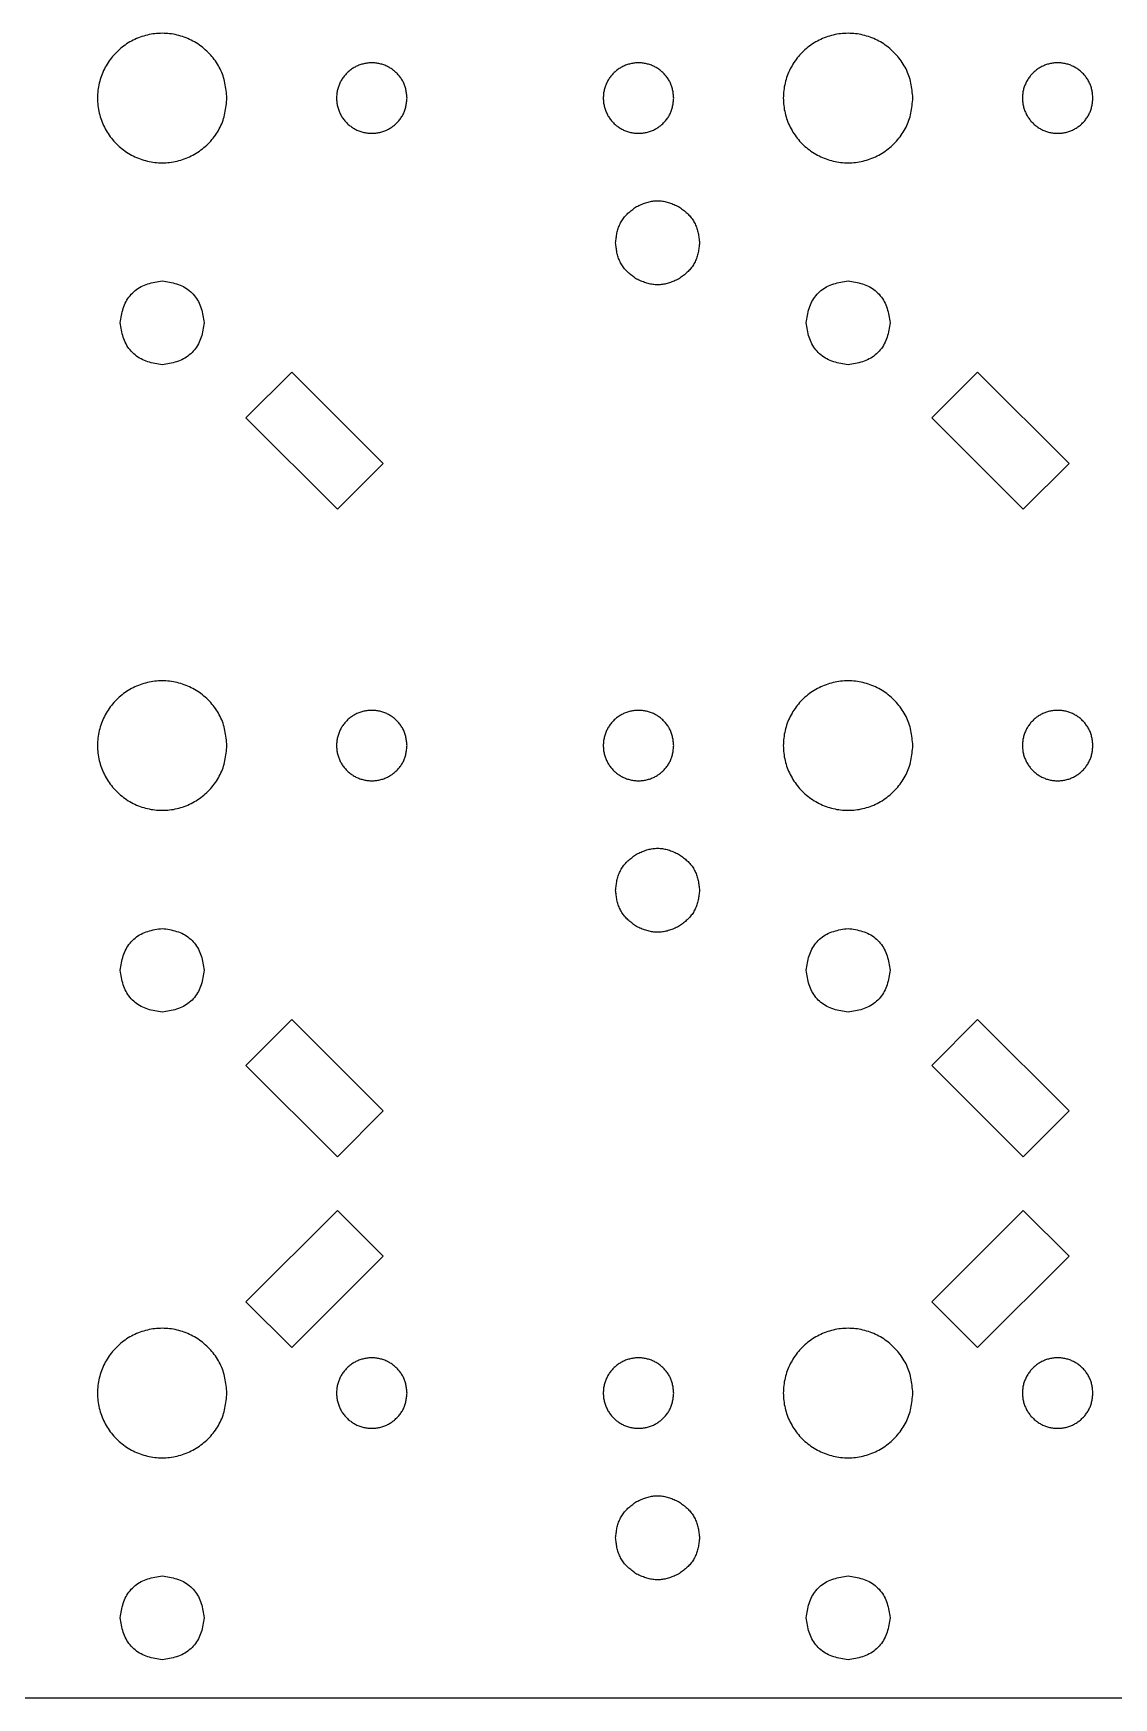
# Model space of a CAD drawing. Extents: x 1 to 215, y -90 to -6.
# Drawn here: x 113.43 to 141.78, y -89.68 to -45.98 of the extents above; entities that cross this region are included whole.
import ezdxf

# ---------------------------------------------------------------- set-up
doc = ezdxf.new("R2010")
doc.units = 0
for name, color, linetype in [('Cork_Diodes', 7, 'CONTINUOUS'), ('Cork_Holes', 7, 'CONTINUOUS'), ('Cork_Outline', 7, 'CONTINUOUS')]:
    doc.layers.add(name, color=color, linetype=linetype)

msp = doc.modelspace()

# ---------------------------------------------------------------- linework, layer by layer
at = {"layer": 'Cork_Diodes', "color": 2}
for points in [[(120.208926, -54.879112), (119.007506, -56.080532)], [(122.608925, -57.279121), (120.208926, -54.879112)], [(138.207366, -54.879112), (137.005946, -56.080532)], [(140.607365, -57.279121), (138.207366, -54.879112)], [(121.407507, -58.480541), (119.007506, -56.080532)], [(139.405945, -58.480541), (137.005946, -56.080532)], [(122.608925, -57.279121), (121.407507, -58.480541)], [(140.607365, -57.279121), (139.405945, -58.480541)], [(120.208926, -71.879332), (119.007506, -73.080752)], [(122.608925, -74.279341), (120.208926, -71.879332)], [(138.207366, -71.879332), (137.005946, -73.080752)], [(140.607365, -74.279341), (138.207366, -71.879332)], [(121.407507, -75.480761), (119.007506, -73.080752)], [(139.405945, -75.480761), (137.005946, -73.080752)], [(122.608925, -74.279341), (121.407507, -75.480761)], [(140.607365, -74.279341), (139.405945, -75.480761)], [(119.007152, -79.289993), (121.40715, -76.890011)], [(122.60857, -78.091431), (121.40715, -76.890011)], [(137.008132, -79.289993), (139.40813, -76.890011)], [(140.60955, -78.091431), (139.40813, -76.890011)], [(120.208572, -80.491413), (122.60857, -78.091431)], [(138.209552, -80.491413), (140.60955, -78.091431)], [(120.208572, -80.491413), (119.007152, -79.289993)], [(138.209552, -80.491413), (137.008132, -79.289993)]]:
    msp.add_lwpolyline(points, dxfattribs=at)
at = {"layer": 'Cork_Holes', "color": 1}
for points, knots in [([(118.510026, -47.685223), (118.503264, -47.751385), (118.489787, -47.883244), (118.460116, -48.079282), (118.411385, -48.270261), (118.335031, -48.451417), (118.235778, -48.620908), (118.116447, -48.778685), (117.98002, -48.922967), (117.827809, -49.051241), (117.661942, -49.160934), (117.484111, -49.250116), (117.296953, -49.318015), (117.104027, -49.363527), (116.908103, -49.38612), (116.711895, -49.386123), (116.516047, -49.363534), (116.323222, -49.318004), (116.136083, -49.25007), (115.958071, -49.160862), (115.791804, -49.051309), (115.639397, -48.923205), (115.503546, -48.778961), (115.386053, -48.620627), (115.287947, -48.450716), (115.209563, -48.2698), (115.152586, -48.080025), (115.117856, -47.883986), (115.106117, -47.685223), (115.117856, -47.48646), (115.152586, -47.290422), (115.209565, -47.100644), (115.287949, -46.919722), (115.386052, -46.749802), (115.503538, -46.59146), (115.639401, -46.447234), (115.791806, -46.319136), (115.958072, -46.209584), (116.136084, -46.120375), (116.323223, -46.05244), (116.516043, -46.006875), (116.711898, -45.98432), (116.908101, -45.984323), (117.104031, -46.006881), (117.296951, -46.052429), (117.48411, -46.120329), (117.661941, -46.209512), (117.827808, -46.319204), (117.980015, -46.447472), (118.116455, -46.591736), (118.235779, -46.749521), (118.33503, -46.919021), (118.411383, -47.100184), (118.460118, -47.291164), (118.489792, -47.487202), (118.503266, -47.619061), (118.510026, -47.685223)], [0, 0, 0, 0, 0.199511, 0.397619, 0.594372, 0.789092, 0.985301, 1.182164, 1.381308, 1.579789, 1.778023, 1.976494, 2.17521, 2.373968, 2.569796, 2.765564, 2.961306, 3.159921, 3.358581, 3.557237, 3.755889, 3.954551, 4.153188, 4.348958, 4.544734, 4.740506, 4.93914, 5.137799, 5.336447, 5.535096, 5.733755, 5.932388, 6.128167, 6.323954, 6.519729, 6.718353, 6.917011, 7.115662, 7.314319, 7.512981, 7.7116, 7.90734, 8.103108, 8.298934, 8.497696, 8.696414, 8.894886, 9.09312, 9.291597, 9.490726, 9.687595, 9.883816, 10.078541, 10.275295, 10.473403, 10.672914, 10.672914, 10.672914, 10.672914]), ([(136.50999, -47.685223), (136.503228, -47.751385), (136.489751, -47.883244), (136.46008, -48.079282), (136.411349, -48.270261), (136.334995, -48.451417), (136.235741, -48.620907), (136.116411, -48.778685), (135.979984, -48.922966), (135.827773, -49.051241), (135.661906, -49.160934), (135.484075, -49.250116), (135.296917, -49.318015), (135.103991, -49.363527), (134.908067, -49.38612), (134.711859, -49.386123), (134.516011, -49.363534), (134.323186, -49.318004), (134.136047, -49.25007), (133.958035, -49.160862), (133.791768, -49.051309), (133.639361, -48.923205), (133.50351, -48.778961), (133.386017, -48.620627), (133.287913, -48.450716), (133.209527, -48.269801), (133.15255, -48.080025), (133.11782, -47.883986), (133.106081, -47.685223), (133.11782, -47.48646), (133.15255, -47.290422), (133.209528, -47.100644), (133.287914, -46.919723), (133.386016, -46.749802), (133.503502, -46.59146), (133.639365, -46.447234), (133.79177, -46.319136), (133.958036, -46.209584), (134.136048, -46.120375), (134.323187, -46.05244), (134.516007, -46.006875), (134.711862, -45.98432), (134.908065, -45.984323), (135.103995, -46.006881), (135.296915, -46.052429), (135.484074, -46.120329), (135.661905, -46.209512), (135.827772, -46.319204), (135.979979, -46.447472), (136.116419, -46.591736), (136.235741, -46.749521), (136.334994, -46.919021), (136.411347, -47.100184), (136.460081, -47.291164), (136.489756, -47.487202), (136.50323, -47.619061), (136.50999, -47.685223)], [0, 0, 0, 0, 0.199511, 0.397619, 0.594372, 0.789092, 0.985302, 1.182164, 1.381307, 1.579789, 1.778023, 1.976494, 2.17521, 2.373968, 2.569796, 2.765564, 2.961306, 3.159921, 3.358581, 3.557237, 3.755889, 3.954551, 4.153188, 4.348957, 4.544733, 4.740506, 4.939139, 5.137798, 5.336447, 5.535096, 5.733755, 5.932388, 6.128167, 6.323954, 6.519729, 6.718352, 6.91701, 7.115662, 7.314318, 7.512981, 7.711599, 7.90734, 8.103108, 8.298934, 8.497696, 8.696413, 8.894886, 9.093119, 9.291596, 9.490726, 9.687594, 9.883815, 10.078541, 10.275294, 10.473403, 10.672913, 10.672913, 10.672913, 10.672913]), ([(123.234889, -47.685223), (123.23121, -47.721222), (123.223876, -47.792968), (123.207738, -47.899637), (123.181214, -48.00355), (123.139671, -48.102122), (123.085666, -48.194346), (123.020737, -48.280197), (122.946502, -48.3587), (122.863681, -48.428495), (122.773435, -48.488189), (122.676667, -48.536702), (122.574834, -48.573647), (122.469865, -48.59844), (122.363249, -48.610641), (122.256499, -48.610646), (122.149931, -48.59843), (122.045002, -48.573692), (121.943188, -48.536691), (121.846326, -48.488148), (121.755859, -48.428532), (121.672931, -48.35883), (121.599009, -48.280348), (121.535079, -48.194194), (121.481701, -48.10174), (121.43905, -48.003301), (121.408047, -47.90004), (121.38915, -47.793372), (121.382762, -47.685219), (121.389148, -47.577068), (121.408043, -47.4704), (121.439052, -47.367145), (121.481701, -47.268706), (121.535079, -47.176253), (121.599009, -47.090099), (121.672929, -47.011616), (121.755857, -46.941913), (121.846325, -46.8823), (121.943183, -46.833753), (122.045011, -46.7968), (122.149925, -46.772004), (122.256499, -46.759804), (122.36325, -46.759801), (122.469858, -46.772021), (122.574842, -46.796743), (122.676672, -46.833715), (122.773427, -46.882262), (122.863682, -46.941949), (122.946502, -47.011746), (123.020737, -47.090249), (123.085665, -47.1761), (123.139669, -47.268325), (123.181214, -47.366894), (123.207733, -47.470804), (123.22388, -47.577472), (123.231211, -47.649221), (123.234889, -47.685223)], [0, 0, 0, 0, 0.108553, 0.21635, 0.323408, 0.429357, 0.536121, 0.643239, 0.751593, 0.85959, 0.967456, 1.075444, 1.183569, 1.291718, 1.398265, 1.504786, 1.611285, 1.719348, 1.82745, 1.935546, 2.043638, 2.151734, 2.259813, 2.366336, 2.472864, 2.579386, 2.687466, 2.795563, 2.903647, 3.011743, 3.119835, 3.227909, 3.334431, 3.440959, 3.547482, 3.65556, 3.763656, 3.87175, 3.979842, 4.087936, 4.196006, 4.302506, 4.409026, 4.515573, 4.623713, 4.731842, 4.839844, 4.947709, 5.055706, 5.16406, 5.271178, 5.377942, 5.483891, 5.590942, 5.698734, 5.807299, 5.807299, 5.807299, 5.807299]), ([(130.234875, -47.685223), (130.231196, -47.721222), (130.223862, -47.792968), (130.207724, -47.899637), (130.1812, -48.00355), (130.139657, -48.102122), (130.085652, -48.194346), (130.020723, -48.280197), (129.946488, -48.3587), (129.863667, -48.428495), (129.773421, -48.488189), (129.676653, -48.536702), (129.57482, -48.573647), (129.469851, -48.59844), (129.363235, -48.610641), (129.256485, -48.610646), (129.149917, -48.59843), (129.044988, -48.573692), (128.943173, -48.536691), (128.846312, -48.488148), (128.755844, -48.428533), (128.672916, -48.35883), (128.598995, -48.280347), (128.535065, -48.194194), (128.481687, -48.10174), (128.439036, -48.003301), (128.408033, -47.90004), (128.389136, -47.793372), (128.382748, -47.685219), (128.389134, -47.577068), (128.408029, -47.4704), (128.439038, -47.367145), (128.481687, -47.268706), (128.535065, -47.176253), (128.598995, -47.090099), (128.672915, -47.011616), (128.755843, -46.941913), (128.846311, -46.8823), (128.943169, -46.833753), (129.044997, -46.7968), (129.149911, -46.772004), (129.256485, -46.759804), (129.363236, -46.759801), (129.469844, -46.772021), (129.574828, -46.796743), (129.676658, -46.833715), (129.773413, -46.882262), (129.863668, -46.941949), (129.946488, -47.011746), (130.020723, -47.090249), (130.085651, -47.1761), (130.139655, -47.268325), (130.1812, -47.366894), (130.207719, -47.470804), (130.223866, -47.577472), (130.231197, -47.649221), (130.234875, -47.685223)], [0, 0, 0, 0, 0.108553, 0.21635, 0.323408, 0.429357, 0.536121, 0.643239, 0.751593, 0.85959, 0.967456, 1.075444, 1.183569, 1.291718, 1.398265, 1.504786, 1.611285, 1.719348, 1.82745, 1.935546, 2.043639, 2.151734, 2.259813, 2.366337, 2.472864, 2.579386, 2.687466, 2.795563, 2.903647, 3.011743, 3.119835, 3.227909, 3.334431, 3.440959, 3.547482, 3.65556, 3.763656, 3.87175, 3.979842, 4.087936, 4.196006, 4.302506, 4.409027, 4.515573, 4.623713, 4.731843, 4.839844, 4.947709, 5.055706, 5.16406, 5.271178, 5.377942, 5.483891, 5.590942, 5.698734, 5.807299, 5.807299, 5.807299, 5.807299]), ([(141.235107, -47.685223), (141.231428, -47.721222), (141.224094, -47.792968), (141.207956, -47.899637), (141.181432, -48.00355), (141.139889, -48.102122), (141.085884, -48.194346), (141.020955, -48.280197), (140.94672, -48.3587), (140.863899, -48.428495), (140.773653, -48.488188), (140.676886, -48.536702), (140.575053, -48.573647), (140.470083, -48.59844), (140.363467, -48.610641), (140.256717, -48.610646), (140.150149, -48.59843), (140.04522, -48.573692), (139.943405, -48.536691), (139.846544, -48.488148), (139.756076, -48.428533), (139.673148, -48.35883), (139.599227, -48.280347), (139.535297, -48.194194), (139.481919, -48.10174), (139.439268, -48.003301), (139.408265, -47.90004), (139.389368, -47.793372), (139.38298, -47.685219), (139.389366, -47.577068), (139.408261, -47.4704), (139.43927, -47.367145), (139.481919, -47.268706), (139.535297, -47.176253), (139.599227, -47.090099), (139.673147, -47.011616), (139.756075, -46.941913), (139.846543, -46.8823), (139.943401, -46.833753), (140.045229, -46.7968), (140.150143, -46.772004), (140.256717, -46.759804), (140.363468, -46.759801), (140.470076, -46.772021), (140.575061, -46.796743), (140.676891, -46.833715), (140.773645, -46.882262), (140.8639, -46.941949), (140.94672, -47.011746), (141.020955, -47.090249), (141.085883, -47.1761), (141.139887, -47.268325), (141.181432, -47.366894), (141.207951, -47.470804), (141.224098, -47.577472), (141.231429, -47.649221), (141.235107, -47.685223)], [0, 0, 0, 0, 0.108553, 0.21635, 0.323408, 0.429357, 0.536121, 0.643239, 0.751593, 0.85959, 0.967456, 1.075443, 1.183569, 1.291718, 1.398265, 1.504786, 1.611285, 1.719348, 1.82745, 1.935546, 2.043639, 2.151734, 2.259813, 2.366337, 2.472865, 2.579386, 2.687466, 2.795563, 2.903647, 3.011743, 3.119835, 3.22791, 3.334431, 3.440959, 3.547482, 3.65556, 3.763656, 3.87175, 3.979842, 4.087936, 4.196006, 4.302506, 4.409027, 4.515574, 4.623714, 4.731844, 4.839844, 4.94771, 5.055706, 5.16406, 5.271179, 5.377942, 5.483891, 5.590943, 5.698734, 5.807299, 5.807299, 5.807299, 5.807299]), ([(128.710026, -51.485301), (128.714492, -51.442623), (128.723401, -51.357476), (128.742719, -51.230672), (128.774019, -51.106721), (128.82247, -50.988616), (128.886097, -50.878406), (128.96415, -50.777392), (129.055846, -50.688308), (129.156004, -50.608174), (129.225295, -50.557896), (129.260026, -50.532695)], [0, 0, 0, 0, 0.12873, 0.256825, 0.384523, 0.511259, 0.638495, 0.765222, 0.89293, 1.021028, 1.149753, 1.149753, 1.149753, 1.149753]), ([(129.260026, -50.532695), (129.29922, -50.515216), (129.377414, -50.480345), (129.496897, -50.433673), (129.61989, -50.398784), (129.7464, -50.381714), (129.873655, -50.381707), (130.000153, -50.398805), (130.123174, -50.433589), (130.242639, -50.480323), (130.320834, -50.515209), (130.360028, -50.532695)], [0, 0, 0, 0, 0.128739, 0.256841, 0.38455, 0.511277, 0.63851, 0.765238, 0.892931, 1.021044, 1.149794, 1.149794, 1.149794, 1.149794]), ([(130.360028, -50.532695), (130.394759, -50.557896), (130.464051, -50.608174), (130.564208, -50.688308), (130.655904, -50.777392), (130.733958, -50.878406), (130.797585, -50.988616), (130.846035, -51.106721), (130.877337, -51.230672), (130.896657, -51.357475), (130.905562, -51.442622), (130.910026, -51.485301)], [0, 0, 0, 0, 0.128724, 0.256822, 0.38453, 0.511258, 0.638494, 0.76523, 0.892928, 1.021023, 1.149753, 1.149753, 1.149753, 1.149753]), ([(129.260026, -52.437934), (129.225296, -52.412728), (129.156009, -52.362443), (129.055847, -52.282315), (128.964144, -52.193236), (128.886102, -52.092213), (128.822469, -51.982008), (128.774018, -51.863906), (128.742717, -51.739954), (128.723396, -51.613142), (128.71449, -51.527986), (128.710026, -51.485301)], [0, 0, 0, 0, 0.128731, 0.256826, 0.38453, 0.511266, 0.638497, 0.765228, 0.892927, 1.021029, 1.149777, 1.149777, 1.149777, 1.149777]), ([(130.910026, -51.485301), (130.90556, -51.527986), (130.896652, -51.613141), (130.877336, -51.739954), (130.846037, -51.863906), (130.797585, -51.982008), (130.733952, -52.092213), (130.65591, -52.193236), (130.564208, -52.282315), (130.464046, -52.362443), (130.394758, -52.412728), (130.360028, -52.437934)], [0, 0, 0, 0, 0.128749, 0.25685, 0.384549, 0.511279, 0.638511, 0.765247, 0.892951, 1.021045, 1.149777, 1.149777, 1.149777, 1.149777]), ([(130.360028, -52.437934), (130.320835, -52.455412), (130.242642, -52.490283), (130.123159, -52.536952), (130.000161, -52.571813), (129.873654, -52.588889), (129.746399, -52.588895), (129.619903, -52.571796), (129.496882, -52.537019), (129.377414, -52.490301), (129.29922, -52.455418), (129.260026, -52.437934)], [0, 0, 0, 0, 0.128738, 0.256838, 0.384542, 0.51127, 0.638502, 0.76523, 0.892921, 1.02103, 1.149777, 1.149777, 1.149777, 1.149777]), ([(115.710028, -53.585299), (115.720088, -53.521205), (115.740086, -53.393792), (115.783371, -53.205873), (115.853659, -53.027775), (115.96033, -52.869591), (116.09431, -52.735609), (116.252496, -52.628942), (116.430596, -52.558659), (116.61852, -52.515365), (116.745934, -52.495358), (116.810028, -52.485294)], [0, 0, 0, 0, 0.19462, 0.386888, 0.577546, 0.765391, 0.955006, 1.142837, 1.333505, 1.525779, 1.720402, 1.720402, 1.720402, 1.720402]), ([(116.810028, -52.485294), (116.874122, -52.495358), (117.001536, -52.515364), (117.18946, -52.55866), (117.36756, -52.628941), (117.525746, -52.735609), (117.659726, -52.869591), (117.766397, -53.027776), (117.836687, -53.205872), (117.87997, -53.393793), (117.899968, -53.521205), (117.910028, -53.585299)], [0, 0, 0, 0, 0.194622, 0.386895, 0.577565, 0.765396, 0.955011, 1.142856, 1.333514, 1.525782, 1.720402, 1.720402, 1.720402, 1.720402]), ([(133.710016, -53.585299), (133.720076, -53.521205), (133.740075, -53.393793), (133.783359, -53.205873), (133.853647, -53.027775), (133.960318, -52.869591), (134.094298, -52.735609), (134.252484, -52.628941), (134.430584, -52.55866), (134.618508, -52.515364), (134.745922, -52.495358), (134.810016, -52.485294)], [0, 0, 0, 0, 0.19462, 0.386888, 0.577546, 0.765391, 0.955006, 1.142836, 1.333506, 1.52578, 1.720401, 1.720401, 1.720401, 1.720401]), ([(134.810016, -52.485294), (134.87411, -52.495358), (135.001524, -52.515365), (135.189448, -52.558659), (135.367548, -52.628942), (135.525734, -52.735609), (135.659714, -52.869592), (135.766388, -53.027775), (135.836675, -53.205873), (135.879958, -53.393793), (135.899956, -53.521205), (135.910016, -53.585299)], [0, 0, 0, 0, 0.194622, 0.386896, 0.577565, 0.765396, 0.955011, 1.142857, 1.333515, 1.525783, 1.720403, 1.720403, 1.720403, 1.720403]), ([(116.810028, -54.685304), (116.745934, -54.675248), (116.618519, -54.655255), (116.430596, -54.611964), (116.25249, -54.541686), (116.094315, -54.434997), (115.960336, -54.301019), (115.853649, -54.142843), (115.783374, -53.964736), (115.740086, -53.776809), (115.720088, -53.649393), (115.710028, -53.585299)], [0, 0, 0, 0, 0.194619, 0.386891, 0.57756, 0.7654, 0.955015, 1.142846, 1.333521, 1.525796, 1.720417, 1.720417, 1.720417, 1.720417]), ([(117.910028, -53.585299), (117.899968, -53.649393), (117.879971, -53.776809), (117.836683, -53.964736), (117.766407, -54.142842), (117.65972, -54.301019), (117.525741, -54.434996), (117.367566, -54.541687), (117.189459, -54.611964), (117.001537, -54.655255), (116.874122, -54.675248), (116.810028, -54.685304)], [0, 0, 0, 0, 0.194621, 0.386895, 0.577571, 0.765401, 0.955016, 1.142857, 1.333526, 1.525798, 1.720417, 1.720417, 1.720417, 1.720417]), ([(134.810016, -54.685304), (134.745922, -54.675248), (134.618508, -54.655255), (134.430586, -54.611964), (134.252481, -54.541686), (134.094305, -54.434996), (133.960326, -54.301018), (133.853636, -54.142843), (133.783363, -53.964736), (133.740075, -53.776809), (133.720076, -53.649393), (133.710016, -53.585299)], [0, 0, 0, 0, 0.194618, 0.386889, 0.577557, 0.765398, 0.955013, 1.142845, 1.33352, 1.525794, 1.720415, 1.720415, 1.720415, 1.720415]), ([(135.910016, -53.585299), (135.899956, -53.649393), (135.879958, -53.776809), (135.836671, -53.964736), (135.766398, -54.142843), (135.659709, -54.301018), (135.525729, -54.434996), (135.367554, -54.541686), (135.189448, -54.611964), (135.001525, -54.655255), (134.87411, -54.675248), (134.810016, -54.685304)], [0, 0, 0, 0, 0.194621, 0.386895, 0.57757, 0.765402, 0.955017, 1.142857, 1.333526, 1.525798, 1.720417, 1.720417, 1.720417, 1.720417]), ([(118.510026, -64.685179), (118.503264, -64.751341), (118.489787, -64.883199), (118.460116, -65.079238), (118.411384, -65.270218), (118.33503, -65.45138), (118.235779, -65.620881), (118.116455, -65.778665), (117.980015, -65.92293), (117.827808, -66.051198), (117.661941, -66.160889), (117.48411, -66.250073), (117.296952, -66.317974), (117.10403, -66.363514), (116.908102, -66.386101), (116.711896, -66.386103), (116.516044, -66.363521), (116.323223, -66.317963), (116.136084, -66.250026), (115.958072, -66.160817), (115.791806, -66.051266), (115.639401, -65.923168), (115.503538, -65.778942), (115.386052, -65.6206), (115.287949, -65.450679), (115.209565, -65.269757), (115.152586, -65.07998), (115.117856, -64.883941), (115.106117, -64.685179), (115.117856, -64.486416), (115.152586, -64.290377), (115.209563, -64.100601), (115.287947, -63.919686), (115.386053, -63.749775), (115.503546, -63.59144), (115.639397, -63.447197), (115.791804, -63.319093), (115.958071, -63.20954), (116.136083, -63.120332), (116.323222, -63.052398), (116.516047, -63.006868), (116.711895, -62.984279), (116.908103, -62.984281), (117.104027, -63.006875), (117.296953, -63.052387), (117.48411, -63.120286), (117.661941, -63.209468), (117.827809, -63.31916), (117.98002, -63.447435), (118.116447, -63.591717), (118.235778, -63.749494), (118.335031, -63.918985), (118.411384, -64.100141), (118.460117, -64.291119), (118.489792, -64.487157), (118.503266, -64.619016), (118.510026, -64.685179)], [0, 0, 0, 0, 0.199511, 0.397619, 0.594372, 0.789098, 0.985319, 1.182187, 1.381317, 1.579794, 1.778027, 1.976499, 2.175217, 2.373979, 2.569807, 2.765575, 2.961318, 3.159936, 3.358599, 3.557255, 3.755907, 3.954565, 4.153188, 4.348963, 4.54475, 4.740529, 4.939162, 5.137822, 5.33647, 5.535119, 5.733778, 5.932411, 6.128184, 6.32396, 6.519729, 6.718366, 6.917028, 7.115681, 7.314337, 7.512997, 7.711611, 7.907354, 8.103122, 8.29895, 8.497707, 8.696423, 8.894895, 9.093129, 9.29161, 9.490753, 9.687616, 9.883826, 10.078545, 10.275299, 10.473407, 10.672918, 10.672918, 10.672918, 10.672918]), ([(136.50999, -64.685179), (136.503228, -64.751341), (136.489751, -64.883199), (136.46008, -65.079238), (136.411348, -65.270218), (136.334994, -65.45138), (136.235741, -65.62088), (136.116419, -65.778666), (135.979979, -65.92293), (135.827772, -66.051198), (135.661905, -66.160889), (135.484074, -66.250073), (135.296916, -66.317974), (135.103994, -66.363514), (134.908066, -66.386101), (134.71186, -66.386103), (134.516008, -66.363521), (134.323187, -66.317963), (134.136048, -66.250026), (133.958036, -66.160817), (133.79177, -66.051266), (133.639365, -65.923168), (133.503502, -65.778942), (133.386016, -65.6206), (133.287914, -65.450679), (133.209528, -65.269758), (133.15255, -65.07998), (133.11782, -64.883941), (133.106081, -64.685179), (133.11782, -64.486416), (133.15255, -64.290377), (133.209527, -64.100601), (133.287913, -63.919686), (133.386017, -63.749775), (133.50351, -63.59144), (133.639361, -63.447197), (133.791768, -63.319093), (133.958035, -63.20954), (134.136047, -63.120332), (134.323186, -63.052398), (134.516011, -63.006868), (134.711859, -62.984279), (134.908067, -62.984281), (135.103991, -63.006875), (135.296917, -63.052387), (135.484074, -63.120286), (135.661905, -63.209468), (135.827773, -63.31916), (135.979984, -63.447435), (136.116411, -63.591716), (136.23574, -63.749494), (136.334995, -63.918985), (136.411349, -64.100141), (136.460081, -64.291119), (136.489756, -64.487157), (136.50323, -64.619016), (136.50999, -64.685179)], [0, 0, 0, 0, 0.199511, 0.397619, 0.594372, 0.789098, 0.985319, 1.182187, 1.381317, 1.579793, 1.778027, 1.976498, 2.175217, 2.373979, 2.569807, 2.765575, 2.961317, 3.159936, 3.358599, 3.557255, 3.755907, 3.954565, 4.153188, 4.348963, 4.54475, 4.740529, 4.939162, 5.137821, 5.33647, 5.535118, 5.733778, 5.932411, 6.128184, 6.32396, 6.519729, 6.718366, 6.917028, 7.11568, 7.314336, 7.512996, 7.711611, 7.907353, 8.103121, 8.298949, 8.497707, 8.696422, 8.894894, 9.093128, 9.291609, 9.490753, 9.687615, 9.883825, 10.078545, 10.275298, 10.473407, 10.672917, 10.672917, 10.672917, 10.672917]), ([(123.234889, -64.685179), (123.23121, -64.721181), (123.223877, -64.792929), (123.207738, -64.899599), (123.181213, -65.003507), (123.139671, -65.102077), (123.085666, -65.194302), (123.020737, -65.280153), (122.946502, -65.358656), (122.863681, -65.428452), (122.773431, -65.488141), (122.676671, -65.536673), (122.574833, -65.573608), (122.469864, -65.598394), (122.363249, -65.610596), (122.256499, -65.610602), (122.149931, -65.598385), (122.045003, -65.573652), (121.943183, -65.536662), (121.846329, -65.488101), (121.755858, -65.428489), (121.672931, -65.358785), (121.599009, -65.280303), (121.53508, -65.194149), (121.481701, -65.101695), (121.439051, -65.003258), (121.408047, -64.900001), (121.389149, -64.793333), (121.382762, -64.685182), (121.389149, -64.57703), (121.408043, -64.470361), (121.439051, -64.367102), (121.481701, -64.268662), (121.535079, -64.176208), (121.599009, -64.090055), (121.672929, -64.011571), (121.755858, -63.94187), (121.846321, -63.882253), (121.943187, -63.833724), (122.04501, -63.79676), (122.149925, -63.771958), (122.256499, -63.75976), (122.36325, -63.759756), (122.469859, -63.771975), (122.574843, -63.796704), (122.676667, -63.833686), (122.773431, -63.882214), (122.863681, -63.941906), (122.946502, -64.011701), (123.020737, -64.090204), (123.085665, -64.176055), (123.139669, -64.268281), (123.181216, -64.366851), (123.207733, -64.470765), (123.223879, -64.577433), (123.231211, -64.64918), (123.234889, -64.685179)], [0, 0, 0, 0, 0.108565, 0.216356, 0.323408, 0.429357, 0.536121, 0.643239, 0.751593, 0.85959, 0.967456, 1.075449, 1.183573, 1.29172, 1.398267, 1.504788, 1.611288, 1.719349, 1.827449, 1.93555, 2.043642, 2.151738, 2.259817, 2.36634, 2.472868, 2.57939, 2.687464, 2.795555, 2.903652, 3.011736, 3.119833, 3.227913, 3.334435, 3.440963, 3.547486, 3.655564, 3.76366, 3.871754, 3.979841, 4.087936, 4.196008, 4.302508, 4.409029, 4.515575, 4.623716, 4.731848, 4.839844, 4.947709, 5.055706, 5.16406, 5.271178, 5.377942, 5.483891, 5.590948, 5.698746, 5.807299, 5.807299, 5.807299, 5.807299]), ([(130.234875, -64.685179), (130.231196, -64.721181), (130.223863, -64.792929), (130.207724, -64.899599), (130.181199, -65.003507), (130.139657, -65.102077), (130.085652, -65.194302), (130.020723, -65.280153), (129.946488, -65.358656), (129.863667, -65.428452), (129.773417, -65.488141), (129.676657, -65.536673), (129.574819, -65.573608), (129.46985, -65.598394), (129.363235, -65.610596), (129.256485, -65.610602), (129.149917, -65.598385), (129.044989, -65.573652), (128.943169, -65.536662), (128.846315, -65.488101), (128.755843, -65.428489), (128.672916, -65.358785), (128.598995, -65.280303), (128.535066, -65.194149), (128.481687, -65.101695), (128.439037, -65.003258), (128.408033, -64.900001), (128.389135, -64.793333), (128.382748, -64.685182), (128.389135, -64.57703), (128.408029, -64.470361), (128.439037, -64.367102), (128.481687, -64.268662), (128.535065, -64.176208), (128.598995, -64.090055), (128.672915, -64.011571), (128.755844, -63.94187), (128.846307, -63.882253), (128.943173, -63.833724), (129.044996, -63.79676), (129.149911, -63.771958), (129.256485, -63.75976), (129.363236, -63.759756), (129.469845, -63.771975), (129.574829, -63.796704), (129.676653, -63.833686), (129.773417, -63.882214), (129.863667, -63.941906), (129.946488, -64.011701), (130.020723, -64.090204), (130.085651, -64.176055), (130.139655, -64.268281), (130.181202, -64.366851), (130.207719, -64.470765), (130.223865, -64.577433), (130.231197, -64.64918), (130.234875, -64.685179)], [0, 0, 0, 0, 0.108565, 0.216356, 0.323408, 0.429357, 0.536121, 0.643239, 0.751593, 0.85959, 0.967456, 1.075449, 1.183573, 1.29172, 1.398267, 1.504788, 1.611288, 1.719349, 1.827449, 1.93555, 2.043643, 2.151738, 2.259817, 2.366341, 2.472868, 2.57939, 2.687464, 2.795556, 2.903652, 3.011736, 3.119833, 3.227913, 3.334435, 3.440963, 3.547486, 3.655564, 3.76366, 3.871754, 3.979841, 4.087937, 4.196008, 4.302508, 4.409029, 4.515576, 4.623717, 4.731848, 4.839844, 4.94771, 5.055706, 5.164061, 5.271179, 5.377942, 5.483891, 5.590948, 5.698746, 5.807299, 5.807299, 5.807299, 5.807299]), ([(141.235107, -64.685179), (141.231428, -64.721181), (141.224095, -64.792929), (141.207956, -64.899599), (141.181431, -65.003507), (141.139889, -65.102077), (141.085884, -65.194302), (141.020955, -65.280153), (140.94672, -65.358656), (140.863899, -65.428452), (140.773649, -65.488141), (140.67689, -65.536673), (140.575052, -65.573608), (140.470082, -65.598394), (140.363467, -65.610597), (140.256717, -65.610602), (140.150149, -65.598385), (140.045221, -65.573652), (139.943401, -65.536662), (139.846547, -65.488101), (139.756075, -65.428489), (139.673148, -65.358785), (139.599227, -65.280303), (139.535298, -65.194149), (139.481919, -65.101695), (139.439269, -65.003258), (139.408265, -64.900001), (139.389367, -64.793333), (139.38298, -64.685182), (139.389367, -64.57703), (139.408261, -64.470361), (139.439269, -64.367102), (139.481919, -64.268662), (139.535297, -64.176208), (139.599227, -64.090055), (139.673147, -64.011571), (139.756076, -63.94187), (139.846539, -63.882253), (139.943405, -63.833724), (140.045228, -63.79676), (140.150143, -63.771958), (140.256717, -63.75976), (140.363468, -63.759756), (140.470077, -63.771975), (140.575062, -63.796704), (140.676886, -63.833686), (140.773649, -63.882215), (140.863899, -63.941906), (140.94672, -64.011701), (141.020955, -64.090204), (141.085883, -64.176055), (141.139887, -64.268281), (141.181434, -64.366851), (141.207951, -64.470765), (141.224097, -64.577433), (141.231429, -64.64918), (141.235107, -64.685179)], [0, 0, 0, 0, 0.108565, 0.216356, 0.323408, 0.429357, 0.536121, 0.643239, 0.751593, 0.85959, 0.967456, 1.075448, 1.183572, 1.29172, 1.398267, 1.504788, 1.611288, 1.719349, 1.827449, 1.93555, 2.043643, 2.151738, 2.259817, 2.366341, 2.472869, 2.57939, 2.687464, 2.795556, 2.903652, 3.011736, 3.119833, 3.227914, 3.334435, 3.440963, 3.547486, 3.655564, 3.76366, 3.871754, 3.979841, 4.087937, 4.196008, 4.302508, 4.409029, 4.515576, 4.623717, 4.731849, 4.839844, 4.94771, 5.055707, 5.164061, 5.271179, 5.377943, 5.483891, 5.590948, 5.698746, 5.807299, 5.807299, 5.807299, 5.807299]), ([(128.710026, -68.485283), (128.714492, -68.442604), (128.723401, -68.357455), (128.742721, -68.230643), (128.774011, -68.106686), (128.822473, -67.988587), (128.886098, -67.878386), (128.964151, -67.777373), (129.055847, -67.688289), (129.156007, -67.608148), (129.225296, -67.557858), (129.260026, -67.532651)], [0, 0, 0, 0, 0.128731, 0.256833, 0.384549, 0.511267, 0.638498, 0.765224, 0.892933, 1.021035, 1.149771, 1.149771, 1.149771, 1.149771]), ([(129.260026, -67.532651), (129.29922, -67.515177), (129.377417, -67.480316), (129.496894, -67.433637), (129.619893, -67.39877), (129.7464, -67.381695), (129.873655, -67.381689), (130.000152, -67.398787), (130.123173, -67.433571), (130.242637, -67.480299), (130.320834, -67.515171), (130.360028, -67.532651)], [0, 0, 0, 0, 0.128734, 0.256836, 0.384541, 0.511268, 0.638501, 0.765229, 0.892922, 1.021032, 1.149775, 1.149775, 1.149775, 1.149775]), ([(130.360028, -67.532651), (130.394758, -67.557858), (130.464048, -67.608148), (130.564207, -67.688289), (130.655904, -67.777373), (130.733956, -67.878386), (130.797581, -67.988587), (130.846043, -68.106686), (130.877335, -68.230643), (130.896657, -68.357454), (130.905562, -68.442604), (130.910026, -68.485283)], [0, 0, 0, 0, 0.128735, 0.256838, 0.384546, 0.511273, 0.638503, 0.765222, 0.892939, 1.02104, 1.149771, 1.149771, 1.149771, 1.149771]), ([(129.260026, -69.437915), (129.225296, -69.412708), (129.156007, -69.362418), (129.055848, -69.282278), (128.96415, -69.193193), (128.886097, -69.092178), (128.82247, -68.981968), (128.774019, -68.863863), (128.742717, -68.739912), (128.723396, -68.613109), (128.71449, -68.527962), (128.710026, -68.485283)], [0, 0, 0, 0, 0.128735, 0.256838, 0.384546, 0.511274, 0.63851, 0.765246, 0.892944, 1.02104, 1.149769, 1.149769, 1.149769, 1.149769]), ([(130.910026, -68.485283), (130.90556, -68.527962), (130.896651, -68.613109), (130.877335, -68.739912), (130.846036, -68.863864), (130.797585, -68.981968), (130.733958, -69.092178), (130.655904, -69.193193), (130.564207, -69.282278), (130.464048, -69.362418), (130.394758, -69.412708), (130.360028, -69.437915)], [0, 0, 0, 0, 0.12873, 0.256825, 0.384523, 0.511258, 0.638495, 0.765222, 0.892931, 1.021033, 1.149768, 1.149768, 1.149768, 1.149768]), ([(130.360028, -69.437915), (130.320834, -69.455387), (130.242638, -69.490246), (130.123157, -69.536912), (130.000164, -69.5718), (129.873653, -69.588873), (129.746403, -69.588866), (129.619879, -69.571821), (129.496914, -69.536829), (129.377415, -69.490224), (129.299219, -69.45538), (129.260026, -69.437915)], [0, 0, 0, 0, 0.128731, 0.256831, 0.38454, 0.511267, 0.6385, 0.765228, 0.892952, 1.021041, 1.149761, 1.149761, 1.149761, 1.149761]), ([(115.710028, -70.585281), (115.720088, -70.521187), (115.740086, -70.393771), (115.783374, -70.205844), (115.853649, -70.027738), (115.960336, -69.869562), (116.094315, -69.735584), (116.25249, -69.628894), (116.430596, -69.558616), (116.618519, -69.515325), (116.745934, -69.495333), (116.810028, -69.485276)], [0, 0, 0, 0, 0.194621, 0.386895, 0.577571, 0.765401, 0.955016, 1.142857, 1.333525, 1.525797, 1.720417, 1.720417, 1.720417, 1.720417]), ([(116.810028, -69.485276), (116.874122, -69.495333), (117.001537, -69.515325), (117.189459, -69.558617), (117.367566, -69.628894), (117.525741, -69.735584), (117.65972, -69.869562), (117.766407, -70.027738), (117.836683, -70.205844), (117.879971, -70.393771), (117.899968, -70.521187), (117.910028, -70.585281)], [0, 0, 0, 0, 0.194619, 0.38689, 0.57756, 0.7654, 0.955015, 1.142846, 1.333522, 1.525796, 1.720417, 1.720417, 1.720417, 1.720417]), ([(133.710016, -70.585281), (133.720076, -70.521187), (133.740075, -70.393771), (133.783363, -70.205845), (133.853637, -70.027737), (133.960324, -69.869562), (134.094303, -69.735584), (134.252478, -69.628894), (134.430584, -69.558617), (134.618507, -69.515325), (134.745922, -69.495333), (134.810016, -69.485276)], [0, 0, 0, 0, 0.194621, 0.386895, 0.57757, 0.765401, 0.955016, 1.142856, 1.333526, 1.525798, 1.720416, 1.720416, 1.720416, 1.720416]), ([(134.810016, -69.485276), (134.87411, -69.495333), (135.001525, -69.515325), (135.189448, -69.558616), (135.367554, -69.628894), (135.525729, -69.735584), (135.659709, -69.869562), (135.766398, -70.027737), (135.836671, -70.205845), (135.879958, -70.393771), (135.899956, -70.521187), (135.910016, -70.585281)], [0, 0, 0, 0, 0.194619, 0.386891, 0.57756, 0.7654, 0.955016, 1.142847, 1.333523, 1.525797, 1.720417, 1.720417, 1.720417, 1.720417]), ([(116.810028, -71.685286), (116.745934, -71.675222), (116.61852, -71.655216), (116.430596, -71.611921), (116.252496, -71.541639), (116.09431, -71.434971), (115.96033, -71.300989), (115.853659, -71.142805), (115.783371, -70.964708), (115.740086, -70.776788), (115.720088, -70.649375), (115.710028, -70.585281)], [0, 0, 0, 0, 0.194622, 0.386896, 0.577565, 0.765396, 0.955011, 1.142856, 1.333514, 1.525782, 1.720402, 1.720402, 1.720402, 1.720402]), ([(117.910028, -70.585281), (117.899968, -70.649375), (117.87997, -70.776788), (117.836687, -70.964708), (117.766397, -71.142805), (117.659726, -71.300989), (117.525746, -71.434971), (117.36756, -71.541639), (117.18946, -71.611921), (117.001536, -71.655216), (116.874122, -71.675222), (116.810028, -71.685286)], [0, 0, 0, 0, 0.19462, 0.386887, 0.577546, 0.765391, 0.955006, 1.142837, 1.333507, 1.52578, 1.720402, 1.720402, 1.720402, 1.720402]), ([(134.810016, -71.685286), (134.745922, -71.675222), (134.618509, -71.655216), (134.430586, -71.611921), (134.252486, -71.541639), (134.094301, -71.434971), (133.96032, -71.300989), (133.853646, -71.142806), (133.783359, -70.964708), (133.740075, -70.776788), (133.720076, -70.649375), (133.710016, -70.585281)], [0, 0, 0, 0, 0.194621, 0.386894, 0.577562, 0.765393, 0.955009, 1.142855, 1.333513, 1.52578, 1.7204, 1.7204, 1.7204, 1.7204]), ([(135.910016, -70.585281), (135.899956, -70.649375), (135.879958, -70.776788), (135.836675, -70.964708), (135.766388, -71.142806), (135.659714, -71.300989), (135.525734, -71.434971), (135.367548, -71.541639), (135.189448, -71.611921), (135.001524, -71.655216), (134.87411, -71.675222), (134.810016, -71.685286)], [0, 0, 0, 0, 0.19462, 0.386887, 0.577545, 0.765391, 0.955007, 1.142837, 1.333506, 1.52578, 1.720403, 1.720403, 1.720403, 1.720403]), ([(118.510026, -81.685399), (118.503264, -81.751561), (118.489787, -81.883419), (118.460116, -82.079458), (118.411384, -82.270438), (118.33503, -82.4516), (118.235779, -82.621101), (118.116455, -82.778885), (117.980015, -82.92315), (117.827808, -83.051418), (117.661941, -83.161109), (117.48411, -83.250293), (117.296952, -83.318194), (117.10403, -83.363734), (116.908102, -83.386321), (116.711896, -83.386323), (116.516044, -83.363741), (116.323223, -83.318183), (116.136084, -83.250246), (115.958072, -83.161037), (115.791806, -83.051486), (115.639401, -82.923388), (115.503538, -82.779162), (115.386052, -82.62082), (115.287949, -82.450899), (115.209565, -82.269977), (115.152586, -82.0802), (115.117856, -81.884161), (115.106117, -81.685399), (115.117856, -81.486636), (115.152586, -81.290597), (115.209563, -81.100821), (115.287947, -80.919906), (115.386053, -80.749995), (115.503546, -80.59166), (115.639397, -80.447417), (115.791804, -80.319313), (115.958071, -80.20976), (116.136083, -80.120552), (116.323222, -80.052618), (116.516047, -80.007088), (116.711895, -79.984499), (116.908103, -79.984501), (117.104027, -80.007095), (117.296953, -80.052607), (117.48411, -80.120506), (117.661941, -80.209688), (117.827809, -80.31938), (117.98002, -80.447655), (118.116447, -80.591937), (118.235778, -80.749714), (118.335031, -80.919205), (118.411384, -81.100361), (118.460117, -81.291339), (118.489792, -81.487377), (118.503266, -81.619236), (118.510026, -81.685399)], [0, 0, 0, 0, 0.199511, 0.397619, 0.594372, 0.789098, 0.985319, 1.182187, 1.381317, 1.579794, 1.778027, 1.976499, 2.175217, 2.373979, 2.569807, 2.765575, 2.961318, 3.159936, 3.358599, 3.557255, 3.755907, 3.954565, 4.153188, 4.348963, 4.54475, 4.740529, 4.939162, 5.137822, 5.33647, 5.535119, 5.733778, 5.932411, 6.128184, 6.32396, 6.519729, 6.718366, 6.917028, 7.115681, 7.314337, 7.512997, 7.711611, 7.907354, 8.103122, 8.29895, 8.497707, 8.696423, 8.894895, 9.093129, 9.29161, 9.490753, 9.687616, 9.883826, 10.078545, 10.275299, 10.473407, 10.672918, 10.672918, 10.672918, 10.672918]), ([(136.50999, -81.685399), (136.503228, -81.751561), (136.489751, -81.883419), (136.46008, -82.079458), (136.411348, -82.270438), (136.334994, -82.4516), (136.235741, -82.6211), (136.116419, -82.778886), (135.979979, -82.92315), (135.827772, -83.051418), (135.661905, -83.161109), (135.484074, -83.250293), (135.296916, -83.318194), (135.103994, -83.363734), (134.908066, -83.386321), (134.71186, -83.386323), (134.516008, -83.363741), (134.323187, -83.318183), (134.136048, -83.250246), (133.958036, -83.161037), (133.79177, -83.051486), (133.639365, -82.923388), (133.503502, -82.779162), (133.386016, -82.62082), (133.287914, -82.450899), (133.209528, -82.269978), (133.15255, -82.0802), (133.11782, -81.884161), (133.106081, -81.685399), (133.11782, -81.486636), (133.15255, -81.290597), (133.209527, -81.100821), (133.287913, -80.919906), (133.386017, -80.749995), (133.50351, -80.59166), (133.639361, -80.447417), (133.791768, -80.319313), (133.958035, -80.20976), (134.136047, -80.120552), (134.323186, -80.052618), (134.516011, -80.007088), (134.711859, -79.984499), (134.908067, -79.984501), (135.103991, -80.007095), (135.296917, -80.052607), (135.484074, -80.120506), (135.661905, -80.209688), (135.827773, -80.31938), (135.979984, -80.447655), (136.116411, -80.591936), (136.23574, -80.749714), (136.334995, -80.919205), (136.411349, -81.100361), (136.460081, -81.291339), (136.489756, -81.487377), (136.50323, -81.619236), (136.50999, -81.685399)], [0, 0, 0, 0, 0.199511, 0.397619, 0.594372, 0.789098, 0.985319, 1.182187, 1.381317, 1.579793, 1.778027, 1.976498, 2.175217, 2.373979, 2.569807, 2.765575, 2.961317, 3.159936, 3.358599, 3.557255, 3.755907, 3.954565, 4.153188, 4.348963, 4.54475, 4.740529, 4.939162, 5.137821, 5.33647, 5.535118, 5.733778, 5.932411, 6.128184, 6.32396, 6.519729, 6.718366, 6.917028, 7.11568, 7.314336, 7.512996, 7.711611, 7.907353, 8.103121, 8.298949, 8.497707, 8.696422, 8.894894, 9.093128, 9.291609, 9.490753, 9.687615, 9.883825, 10.078545, 10.275298, 10.473407, 10.672917, 10.672917, 10.672917, 10.672917]), ([(123.234889, -81.685399), (123.23121, -81.721401), (123.223877, -81.793149), (123.207738, -81.899819), (123.181213, -82.003727), (123.139671, -82.102297), (123.085666, -82.194522), (123.020737, -82.280373), (122.946502, -82.358876), (122.863681, -82.428672), (122.773431, -82.488361), (122.676671, -82.536893), (122.574833, -82.573828), (122.469864, -82.598614), (122.363249, -82.610816), (122.256499, -82.610822), (122.149931, -82.598605), (122.045003, -82.573872), (121.943183, -82.536882), (121.846329, -82.488321), (121.755858, -82.428709), (121.672931, -82.359005), (121.599009, -82.280523), (121.53508, -82.194369), (121.481701, -82.101915), (121.439051, -82.003478), (121.408047, -81.900221), (121.389149, -81.793553), (121.382762, -81.685402), (121.389149, -81.57725), (121.408043, -81.470581), (121.439051, -81.367322), (121.481701, -81.268882), (121.535079, -81.176428), (121.599009, -81.090275), (121.672929, -81.011791), (121.755858, -80.94209), (121.846321, -80.882473), (121.943187, -80.833944), (122.04501, -80.79698), (122.149925, -80.772178), (122.256499, -80.75998), (122.36325, -80.759976), (122.469859, -80.772195), (122.574843, -80.796924), (122.676667, -80.833906), (122.773431, -80.882434), (122.863681, -80.942126), (122.946502, -81.011921), (123.020737, -81.090424), (123.085665, -81.176275), (123.139669, -81.268501), (123.181216, -81.367071), (123.207733, -81.470985), (123.223879, -81.577653), (123.231211, -81.6494), (123.234889, -81.685399)], [0, 0, 0, 0, 0.108565, 0.216356, 0.323408, 0.429357, 0.536121, 0.643239, 0.751593, 0.85959, 0.967456, 1.075449, 1.183573, 1.29172, 1.398267, 1.504788, 1.611288, 1.719349, 1.827449, 1.93555, 2.043642, 2.151738, 2.259817, 2.36634, 2.472868, 2.57939, 2.687464, 2.795555, 2.903652, 3.011736, 3.119833, 3.227913, 3.334435, 3.440963, 3.547486, 3.655564, 3.76366, 3.871754, 3.979841, 4.087936, 4.196008, 4.302508, 4.409029, 4.515575, 4.623716, 4.731848, 4.839844, 4.947709, 5.055706, 5.16406, 5.271178, 5.377942, 5.483891, 5.590948, 5.698746, 5.807299, 5.807299, 5.807299, 5.807299]), ([(130.234875, -81.685399), (130.231196, -81.721401), (130.223863, -81.793149), (130.207724, -81.899819), (130.181199, -82.003727), (130.139657, -82.102297), (130.085652, -82.194522), (130.020723, -82.280373), (129.946488, -82.358876), (129.863667, -82.428672), (129.773417, -82.488361), (129.676657, -82.536893), (129.574819, -82.573828), (129.46985, -82.598614), (129.363235, -82.610816), (129.256485, -82.610822), (129.149917, -82.598605), (129.044989, -82.573872), (128.943169, -82.536882), (128.846315, -82.488321), (128.755843, -82.428709), (128.672916, -82.359005), (128.598995, -82.280523), (128.535066, -82.194369), (128.481687, -82.101915), (128.439037, -82.003478), (128.408033, -81.900221), (128.389135, -81.793553), (128.382748, -81.685402), (128.389135, -81.57725), (128.408029, -81.470581), (128.439037, -81.367322), (128.481687, -81.268882), (128.535065, -81.176428), (128.598995, -81.090275), (128.672915, -81.011791), (128.755844, -80.94209), (128.846307, -80.882473), (128.943173, -80.833944), (129.044996, -80.79698), (129.149911, -80.772178), (129.256485, -80.75998), (129.363236, -80.759976), (129.469845, -80.772195), (129.574829, -80.796924), (129.676653, -80.833906), (129.773417, -80.882434), (129.863667, -80.942126), (129.946488, -81.011921), (130.020723, -81.090424), (130.085651, -81.176275), (130.139655, -81.268501), (130.181202, -81.367071), (130.207719, -81.470985), (130.223865, -81.577653), (130.231197, -81.6494), (130.234875, -81.685399)], [0, 0, 0, 0, 0.108565, 0.216356, 0.323408, 0.429357, 0.536121, 0.643239, 0.751593, 0.85959, 0.967456, 1.075449, 1.183573, 1.29172, 1.398267, 1.504788, 1.611288, 1.719349, 1.827449, 1.93555, 2.043643, 2.151738, 2.259817, 2.366341, 2.472868, 2.57939, 2.687464, 2.795556, 2.903652, 3.011736, 3.119833, 3.227913, 3.334435, 3.440963, 3.547486, 3.655564, 3.76366, 3.871754, 3.979841, 4.087937, 4.196008, 4.302508, 4.409029, 4.515576, 4.623717, 4.731848, 4.839844, 4.94771, 5.055706, 5.164061, 5.271179, 5.377942, 5.483891, 5.590948, 5.698746, 5.807299, 5.807299, 5.807299, 5.807299]), ([(141.235107, -81.685399), (141.231428, -81.721401), (141.224095, -81.793149), (141.207956, -81.899819), (141.181431, -82.003727), (141.139889, -82.102297), (141.085884, -82.194522), (141.020955, -82.280373), (140.94672, -82.358876), (140.863899, -82.428672), (140.773649, -82.488361), (140.67689, -82.536893), (140.575052, -82.573828), (140.470082, -82.598614), (140.363467, -82.610817), (140.256717, -82.610822), (140.150149, -82.598605), (140.045221, -82.573872), (139.943401, -82.536882), (139.846547, -82.488321), (139.756075, -82.428709), (139.673148, -82.359005), (139.599227, -82.280523), (139.535298, -82.194369), (139.481919, -82.101915), (139.439269, -82.003478), (139.408265, -81.900221), (139.389367, -81.793553), (139.38298, -81.685402), (139.389367, -81.57725), (139.408261, -81.470581), (139.439269, -81.367322), (139.481919, -81.268882), (139.535297, -81.176428), (139.599227, -81.090275), (139.673147, -81.011791), (139.756076, -80.94209), (139.846539, -80.882473), (139.943405, -80.833944), (140.045228, -80.79698), (140.150143, -80.772178), (140.256717, -80.75998), (140.363468, -80.759976), (140.470077, -80.772195), (140.575062, -80.796924), (140.676886, -80.833906), (140.773649, -80.882435), (140.863899, -80.942126), (140.94672, -81.011921), (141.020955, -81.090424), (141.085883, -81.176275), (141.139887, -81.268501), (141.181434, -81.367071), (141.207951, -81.470985), (141.224097, -81.577653), (141.231429, -81.6494), (141.235107, -81.685399)], [0, 0, 0, 0, 0.108565, 0.216356, 0.323408, 0.429357, 0.536121, 0.643239, 0.751593, 0.85959, 0.967456, 1.075448, 1.183572, 1.29172, 1.398267, 1.504788, 1.611288, 1.719349, 1.827449, 1.93555, 2.043643, 2.151738, 2.259817, 2.366341, 2.472869, 2.57939, 2.687464, 2.795556, 2.903652, 3.011736, 3.119833, 3.227914, 3.334435, 3.440963, 3.547486, 3.655564, 3.76366, 3.871754, 3.979841, 4.087937, 4.196008, 4.302508, 4.409029, 4.515576, 4.623717, 4.731849, 4.839844, 4.94771, 5.055707, 5.164061, 5.271179, 5.377943, 5.483891, 5.590948, 5.698746, 5.807299, 5.807299, 5.807299, 5.807299]), ([(128.710026, -85.485239), (128.714492, -85.44256), (128.723401, -85.357413), (128.742719, -85.230609), (128.774019, -85.106658), (128.82247, -84.988553), (128.886097, -84.878343), (128.96415, -84.777329), (129.055848, -84.688244), (129.156007, -84.608104), (129.225296, -84.557813), (129.260026, -84.532606)], [0, 0, 0, 0, 0.12873, 0.256825, 0.384523, 0.511259, 0.638495, 0.765222, 0.892931, 1.021033, 1.149769, 1.149769, 1.149769, 1.149769]), ([(129.260026, -84.532606), (129.29922, -84.515134), (129.377416, -84.480276), (129.496898, -84.433609), (129.61989, -84.398722), (129.746401, -84.381649), (129.873652, -84.381656), (130.000175, -84.398701), (130.12314, -84.433693), (130.242639, -84.480298), (130.320835, -84.515142), (130.360028, -84.532606)], [0, 0, 0, 0, 0.128731, 0.256831, 0.38454, 0.511267, 0.6385, 0.765228, 0.892952, 1.021041, 1.149761, 1.149761, 1.149761, 1.149761]), ([(130.360028, -84.532606), (130.394758, -84.557813), (130.464048, -84.608104), (130.564207, -84.688244), (130.655904, -84.777329), (130.733958, -84.878343), (130.797585, -84.988553), (130.846035, -85.106658), (130.877337, -85.230609), (130.896657, -85.357413), (130.905562, -85.44256), (130.910026, -85.485239)], [0, 0, 0, 0, 0.128735, 0.256838, 0.384546, 0.511274, 0.63851, 0.765246, 0.892944, 1.021039, 1.149769, 1.149769, 1.149769, 1.149769]), ([(129.260026, -86.437871), (129.225296, -86.412664), (129.156007, -86.362373), (129.055848, -86.282233), (128.964151, -86.193148), (128.886098, -86.092136), (128.822473, -85.981934), (128.774014, -85.863839), (128.742717, -85.739885), (128.723397, -85.613073), (128.71449, -85.52792), (128.710026, -85.485239)], [0, 0, 0, 0, 0.128735, 0.256838, 0.384546, 0.511273, 0.638503, 0.765222, 0.892927, 1.021035, 1.149771, 1.149771, 1.149771, 1.149771]), ([(130.910026, -85.485239), (130.90556, -85.52792), (130.896651, -85.613073), (130.877335, -85.739885), (130.846041, -85.863839), (130.797581, -85.981934), (130.733956, -86.092136), (130.655904, -86.193148), (130.564207, -86.282233), (130.464048, -86.362373), (130.394758, -86.412664), (130.360028, -86.437871)], [0, 0, 0, 0, 0.128737, 0.256844, 0.384549, 0.511267, 0.638498, 0.765224, 0.892933, 1.021035, 1.149771, 1.149771, 1.149771, 1.149771]), ([(115.710028, -87.585236), (115.720088, -87.521143), (115.740086, -87.39373), (115.783371, -87.20581), (115.853659, -87.027713), (115.960331, -86.869526), (116.094314, -86.735541), (116.252489, -86.628849), (116.430596, -86.558577), (116.61852, -86.515296), (116.745934, -86.495293), (116.810028, -86.485231)], [0, 0, 0, 0, 0.19462, 0.386888, 0.577546, 0.765392, 0.955012, 1.142853, 1.333519, 1.52579, 1.720411, 1.720411, 1.720411, 1.720411]), ([(116.810028, -86.485231), (116.874122, -86.495293), (117.001535, -86.515296), (117.189459, -86.558577), (117.367567, -86.628848), (117.525742, -86.735541), (117.659725, -86.869526), (117.766397, -87.027713), (117.836687, -87.205809), (117.87997, -87.39373), (117.899968, -87.521143), (117.910028, -87.585236)], [0, 0, 0, 0, 0.194621, 0.386891, 0.577558, 0.765399, 0.955019, 1.142865, 1.333524, 1.525791, 1.720411, 1.720411, 1.720411, 1.720411]), ([(130.360028, -86.437871), (130.320834, -86.455344), (130.242638, -86.490205), (130.12316, -86.536884), (130.000161, -86.571752), (129.873654, -86.588826), (129.746399, -86.588832), (129.619902, -86.571735), (129.496881, -86.536951), (129.377418, -86.490223), (129.299221, -86.45535), (129.260026, -86.437871)], [0, 0, 0, 0, 0.128734, 0.256836, 0.384541, 0.511268, 0.638501, 0.765229, 0.892922, 1.021032, 1.149775, 1.149775, 1.149775, 1.149775]), ([(133.710016, -87.585236), (133.720076, -87.521143), (133.740075, -87.39373), (133.783359, -87.20581), (133.853647, -87.027712), (133.960319, -86.869526), (134.094302, -86.735541), (134.252477, -86.628848), (134.430585, -86.558577), (134.618509, -86.515296), (134.745922, -86.495293), (134.810016, -86.485231)], [0, 0, 0, 0, 0.19462, 0.386888, 0.577546, 0.765392, 0.955012, 1.142852, 1.33352, 1.52579, 1.720411, 1.720411, 1.720411, 1.720411]), ([(134.810016, -86.485231), (134.87411, -86.495293), (135.001523, -86.515296), (135.189448, -86.558577), (135.367555, -86.628849), (135.52573, -86.735541), (135.659714, -86.869527), (135.766388, -87.027712), (135.836675, -87.20581), (135.879958, -87.39373), (135.899956, -87.521143), (135.910016, -87.585236)], [0, 0, 0, 0, 0.194621, 0.386892, 0.577558, 0.765399, 0.95502, 1.142867, 1.333524, 1.525792, 1.720412, 1.720412, 1.720412, 1.720412]), ([(116.810028, -88.685242), (116.745934, -88.675179), (116.61852, -88.655176), (116.430596, -88.611896), (116.252489, -88.541624), (116.094315, -88.434934), (115.960336, -88.300956), (115.853649, -88.14278), (115.783374, -87.964673), (115.740086, -87.776746), (115.720088, -87.649331), (115.710028, -87.585236)], [0, 0, 0, 0, 0.194621, 0.386892, 0.577558, 0.765399, 0.955014, 1.142844, 1.33352, 1.525794, 1.720415, 1.720415, 1.720415, 1.720415]), ([(117.910028, -87.585236), (117.899968, -87.649331), (117.879971, -87.776746), (117.836683, -87.964673), (117.766407, -88.14278), (117.65972, -88.300956), (117.525741, -88.434933), (117.367567, -88.541625), (117.189459, -88.611896), (117.001535, -88.655177), (116.874122, -88.675179), (116.810028, -88.685242)], [0, 0, 0, 0, 0.194621, 0.386895, 0.577571, 0.765401, 0.955016, 1.142857, 1.333524, 1.525794, 1.720415, 1.720415, 1.720415, 1.720415]), ([(134.810016, -88.685242), (134.745923, -88.675179), (134.61851, -88.655176), (134.430586, -88.611896), (134.252479, -88.541624), (134.094305, -88.434933), (133.960326, -88.300956), (133.853636, -88.142781), (133.783363, -87.964673), (133.740075, -87.776746), (133.720076, -87.649331), (133.710016, -87.585236)], [0, 0, 0, 0, 0.194619, 0.386889, 0.577556, 0.765396, 0.955012, 1.142843, 1.333518, 1.525793, 1.720414, 1.720414, 1.720414, 1.720414]), ([(135.910016, -87.585236), (135.899956, -87.649331), (135.879958, -87.776746), (135.836671, -87.964673), (135.766398, -88.142781), (135.659709, -88.300956), (135.525729, -88.434933), (135.367555, -88.541624), (135.189448, -88.611896), (135.001523, -88.655176), (134.87411, -88.675179), (134.810016, -88.685242)], [0, 0, 0, 0, 0.194621, 0.386895, 0.57757, 0.765402, 0.955017, 1.142857, 1.333524, 1.525794, 1.720416, 1.720416, 1.720416, 1.720416])]:
    msp.add_open_spline(points, degree=3, knots=knots, dxfattribs=at)
at = {"layer": 'Cork_Outline', "color": 7}
msp.add_lwpolyline([(3.30962, -89.683859), (212.30844, -89.683859)], dxfattribs=at)

doc.saveas('drawing.dxf')
